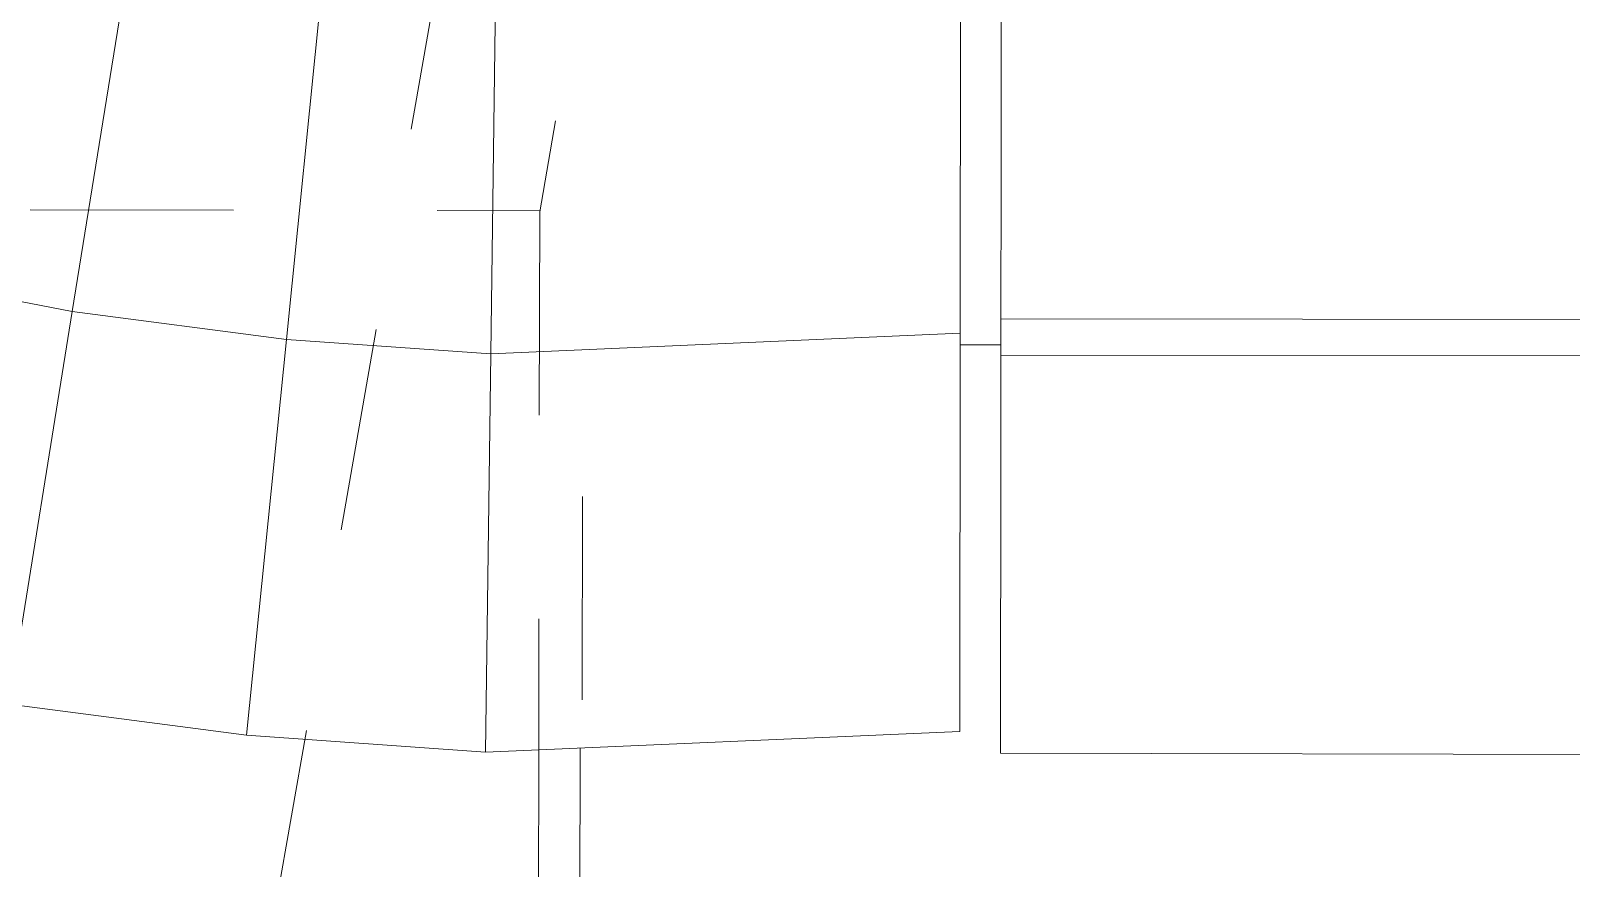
# Model space of a CAD drawing. Header units: metres. Extents: x -1150 to -1098, y 3 to 550.
# Drawn here: x -1111.653 to -1110.897, y 509.23 to 509.642 of the extents above; entities that cross this region are included whole.
import ezdxf

# ---------------------------------------------------------------- set-up
doc = ezdxf.new("R2010")
doc.units = ezdxf.units.M
doc.linetypes.add('Dot_Section Line', pattern=[0.02, 0, -0.02])
doc.linetypes.add('JacobsDash', pattern=[0.0045, 0.003, -0.0015])
for name, color, linetype, lineweight in [('A-FLOR', 7, 'Continuous', 50), ('A-FLOR-HDLN', 7, 'JacobsDash', 18), ('S-BEAM', 7, 'Continuous', 50), ('S-BEAM-HDLN', 7, 'JacobsDash', 18)]:
    doc.layers.add(name, color=color, linetype=linetype, lineweight=lineweight)
doc.layers.add('G-ANNO-SYMB', color=7, linetype='Continuous', lineweight=35, true_color=0x0080ff)

# ---------------------------------------------------------------- blocks, each defined once
blk = doc.blocks.new('03_SFR_ACS_Abutment_BR08_Retaining wall CS - ABUTMENT SOUTH WEST_B08-7985321-DRG-2873131 - DECK REINFORCEMENT PLAN')
at = {"layer": 'S-BEAM', "lineweight": 13}
for p, q in [((-1111.17675, 509.4874), (-1111.19675, 509.48744)), ((-1111.38335, 509.28922), (-1111.38682, 507.71286))]:
    blk.add_line(p, q, dxfattribs=at)
at = {"layer": 'S-BEAM-HDLN', "lineweight": 13}
blk.add_line((-1111.38594, 507.71286), (-1111.38204, 509.48785), dxfattribs=at)

msp = doc.modelspace()

# ---------------------------------------------------------------- linework, layer by layer
at = {"layer": 'A-FLOR', "color": 252, "lineweight": 13, "true_color": 0x888888}
for p, q in [((-1111.57925, 509.83765), (-1111.63292, 509.50379)), ((-1111.19648, 509.83142), (-1111.19674, 509.49308)), ((-1111.49377, 509.82648), (-1111.52768, 509.49004)), ((-1111.42279, 509.82143), (-1111.42734, 509.48291)), ((-1111.63292, 509.50379), (-1111.73716, 509.52371)), ((-1111.63292, 509.50379), (-1111.66395, 509.31075)), ((-1111.52768, 509.49004), (-1111.63292, 509.50379)), ((-1111.17674, 509.50011), (-1101.40384, 509.49213)), ((-1111.52768, 509.49004), (-1111.54728, 509.29551)), ((-1111.42734, 509.48291), (-1111.52768, 509.49004)), ((-1111.19674, 509.49308), (-1111.42734, 509.48291)), ((-1111.19674, 509.49308), (-1111.19689, 509.29745)), ((-1111.42734, 509.48291), (-1111.42997, 509.28717)), ((-1111.17675, 509.48231), (-1101.40387, 509.47416)), ((-1111.66395, 509.31075), (-1111.54728, 509.29551)), ((-1111.54728, 509.29551), (-1111.42997, 509.28717)), ((-1111.42997, 509.28717), (-1111.19689, 509.29745)), ((-1111.1769, 509.2867), (-1101.40424, 509.26583))]:
    msp.add_line(p, q, dxfattribs=at)
at = {"layer": 'A-FLOR', "lineweight": 13}
msp.add_line((-1111.40381, 509.28832), (-1111.4068, 507.68328), dxfattribs=at)
at = {"layer": 'A-FLOR', "color": 252, "lineweight": 13, "true_color": 0x888888, "flags": 128}
for points in [[(-1111.17674, 509.50011), (-1111.17668, 509.56765), (-1111.17663, 509.63518), (-1111.17658, 509.70272), (-1111.17653, 509.77026), (-1111.17647, 509.8378)], [(-1111.17675, 509.48231), (-1111.17674, 509.49121), (-1111.17674, 509.50011)], [(-1111.1769, 509.2867), (-1111.17689, 509.30844), (-1111.17687, 509.33018), (-1111.17685, 509.35192), (-1111.17684, 509.37365), (-1111.17682, 509.39539), (-1111.1768, 509.41712), (-1111.17678, 509.43885), (-1111.17677, 509.46058), (-1111.17675, 509.48231)]]:
    msp.add_lwpolyline(points, dxfattribs=at)
at = {"layer": 'A-FLOR-HDLN', "lineweight": 13}
for p, q in [((-1105.42257, 543.88097), (-1111.40331, 509.5528)), ((-1111.40331, 509.5528), (-1111.40381, 509.28837))]:
    msp.add_line(p, q, dxfattribs=at)
at = {"layer": 'G-ANNO-SYMB', "color": 7, "linetype": 'Dot_Section Line', "lineweight": 9, "true_color": 0xffffff}
msp.add_line((-1104.61809, 548.90133), (-1112.12742, 505.79957), dxfattribs=at)
at = {"layer": 'S-BEAM-HDLN', "lineweight": 13}
msp.add_line((-1111.85369, 509.55412), (-1111.40332, 509.55328), dxfattribs=at)

# ---------------------------------------------------------------- block references
msp.add_blockref('03_SFR_ACS_Abutment_BR08_Retaining wall CS - ABUTMENT SOUTH WEST_B08-7985321-DRG-2873131 - DECK REINFORCEMENT PLAN', (0, 0), dxfattribs=at)

doc.saveas('drawing.dxf')
